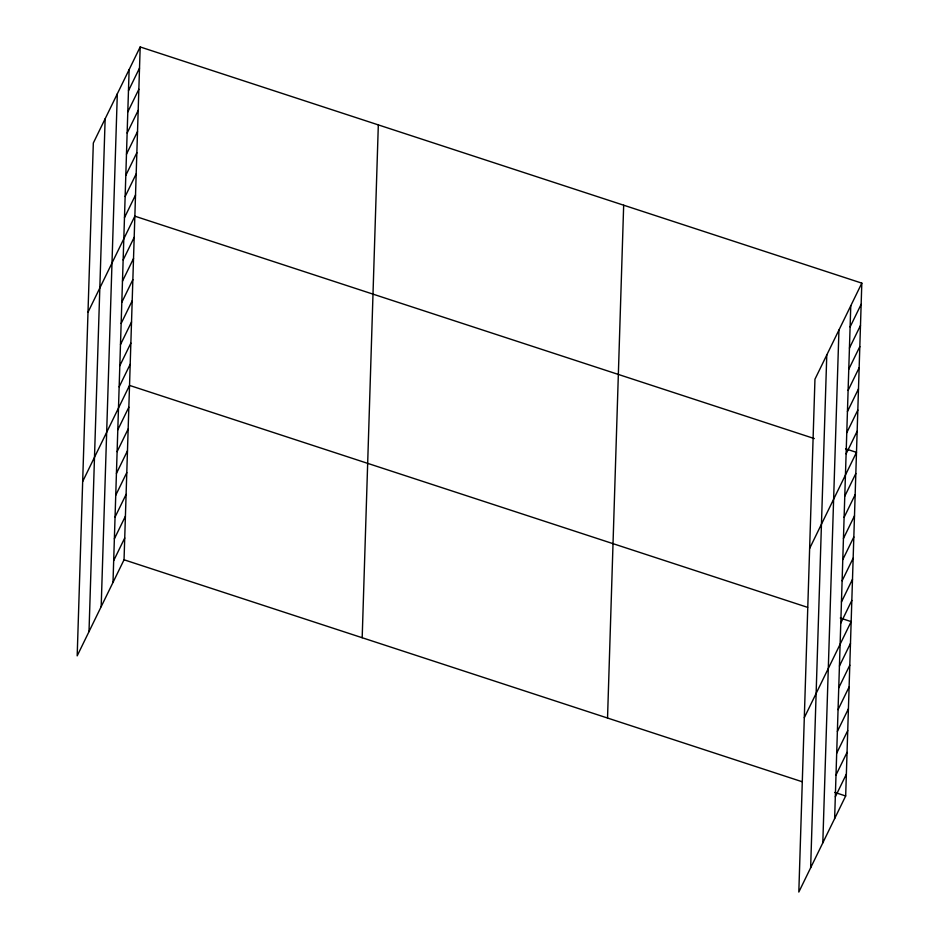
<?xml version="1.0" encoding="UTF-8"?>
<svg xmlns="http://www.w3.org/2000/svg" width="939" height="939" viewBox="0 0 939 939"><rect width="100%" height="100%" fill="white"/><g stroke="black" fill="none" stroke-linecap="round" stroke-linejoin="round"><path stroke-width="1.41" d="M89.005 631.618L105.145 118.795M101.177 606.653L117.316 93.83M112.997 582.426L129.136 69.592M140.181 46.95L93.325 143.021L77.186 655.856L124.042 559.785L140.181 46.95L861.814 283.144L845.675 795.979L798.819 892.05L814.958 379.215L861.814 283.144M362.184 637.722L378.323 124.899M607.533 718.03L623.672 205.207M810.639 867.812L826.778 354.989M822.81 842.846L838.95 330.023M834.63 818.62L850.769 305.785M128.479 90.743L139.512 68.101M127.81 111.905L138.855 89.264M127.141 133.056L138.186 110.415M126.472 154.207L137.517 131.566M125.814 175.358L136.859 152.717M125.145 196.521L136.19 173.879M124.476 217.672L135.521 195.03M87.996 312.253L134.852 216.181L814.301 438.572M123.15 259.986L134.195 237.332M122.481 281.137L133.526 258.495M121.812 302.288L132.857 279.646M121.154 323.439L132.199 300.797M120.485 344.601L131.53 321.96M119.816 365.752L130.861 343.111M119.159 386.903L130.192 364.262M82.679 481.496L129.535 385.413L807.622 607.357M117.798 429.851L128.843 407.209M117.117 451.647L128.162 429.006M116.436 473.444L127.469 450.802M115.743 495.24L126.788 472.599M115.063 517.037L126.108 494.395M114.37 538.833L125.415 516.192M113.689 560.63L124.734 537.988M850.1 326.948L861.145 304.306M849.443 348.099L860.488 325.457M848.774 369.25L859.819 346.608M848.105 390.401L859.15 367.759M847.436 411.564L858.481 388.922M846.778 432.715L857.823 410.073M846.109 453.866L857.154 431.224M809.629 548.458L856.485 452.375L845.605 448.819M844.783 496.179L855.816 473.538M844.114 517.33L855.159 494.689M843.445 538.481L854.49 515.84M842.776 559.644L853.821 537.002M842.119 580.795L853.164 558.153M841.45 601.946L852.495 579.304M840.781 623.109L851.826 600.455M804.3 717.689L851.157 621.618L840.276 618.05M839.431 666.056L850.476 643.415M838.75 687.853L849.795 665.199M838.058 709.638L849.102 686.996M837.377 731.434L848.422 708.792M836.684 753.231L847.729 730.589M836.003 775.027L847.048 752.385M835.323 796.824L846.356 774.182M124.042 559.785L802.129 781.729M834.783 792.41L845.675 795.979"/></g></svg>
